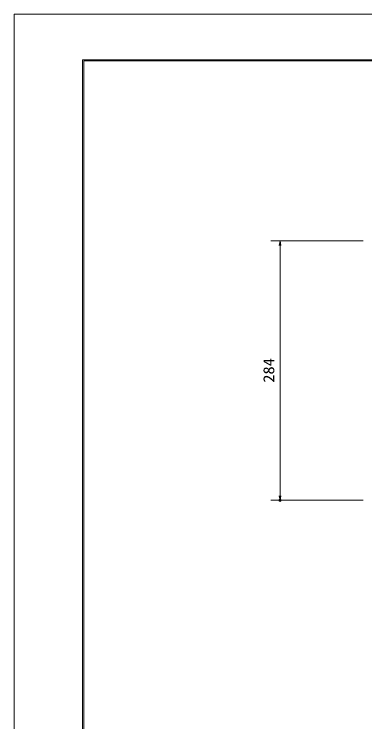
# Model space of a CAD drawing. Units: millimetres, scale not verified. Extents: x -1050 to 1050, y -742 to 742.
# Drawn here: x -1050 to -666, y -32 to 742 of the extents above; entities that cross this region are included whole.
import ezdxf
from ezdxf.enums import TextEntityAlignment as Align

# ---------------------------------------------------------------- set-up
doc = ezdxf.new("R2010")
doc.units = ezdxf.units.MM
doc.header["$LTSCALE"] = 5
doc.header["$PDMODE"] = 32
doc.header["$PDSIZE"] = 2.5
for name, color, linetype, lineweight in [('0-0_7-図\u3000枠', 4, 'Continuous', 9), ('0-1_寸法注釈', 2, 'Continuous', 9), ('0-3_0', 5, 'Continuous', 9), ('0-4_DEFPOINTS', 134, 'Continuous', 9)]:
    doc.layers.add(name, color=color, linetype=linetype, lineweight=lineweight)
doc.styles.add('ＭＳ ゴシック', font='')
doc.styles.get('ＭＳ ゴシック').set_extended_font_data('MS Gothic')

# ---------------------------------------------------------------- blocks, each defined once
blk = doc.blocks.new('_OPEN')
at = {"layer": '0-3_0', "color": 2}
blk.add_line((0, 0), (-5, 0), dxfattribs=at)
blk.add_lwpolyline([(-5, 0.833), (0, 0), (-5, -0.833)], dxfattribs=at)

msp = doc.modelspace()

# ---------------------------------------------------------------- linework, layer by layer
at = {"layer": '0-0_7-図\u3000枠'}
for p, q in [((-975, -692.5), (-975, 692.5)), ((-973.75, -691.25), (-973.75, 691.25)), ((-973.75, 691.25), (998.75, 691.25))]:
    msp.add_line(p, q, dxfattribs=at)
msp.add_lwpolyline([(-975, 692.5), (1000, 692.5), (1000, -692.5)], dxfattribs=at)
at = {"layer": '0-1_寸法注釈'}
for p, q in [((-667.864, 494.475), (-768.891, 494.475)), ((-758.891, 489.475), (-758.891, 215.475)), ((-667.864, 210.475), (-768.891, 210.475))]:
    msp.add_line(p, q, dxfattribs=at)
at = {"layer": '0-4_DEFPOINTS'}
msp.add_lwpolyline([(-1050, -742.5), (-1050, 742.5), (1050, 742.5), (1050, -742.5)], close=True, dxfattribs=at)
msp.add_point((-758.891, 210.475), dxfattribs=at)

# ---------------------------------------------------------------- block references
at = {"layer": '0-1_寸法注釈'}
for p, rotation in [((-758.891, 494.475), 90), ((-758.891, 210.475), 270)]:
    msp.add_blockref('_OPEN', p, dxfattribs=dict(at, rotation=rotation))

# ---------------------------------------------------------------- texts
at = {"layer": '0-1_寸法注釈', "color": 7, "style": 'ＭＳ ゴシック', "width": 1.1}
msp.add_text('284', height=12.02, rotation=90, dxfattribs=at).set_placement((-761.578, 339.157), align=Align.BOTTOM_LEFT)

doc.saveas('drawing.dxf')
